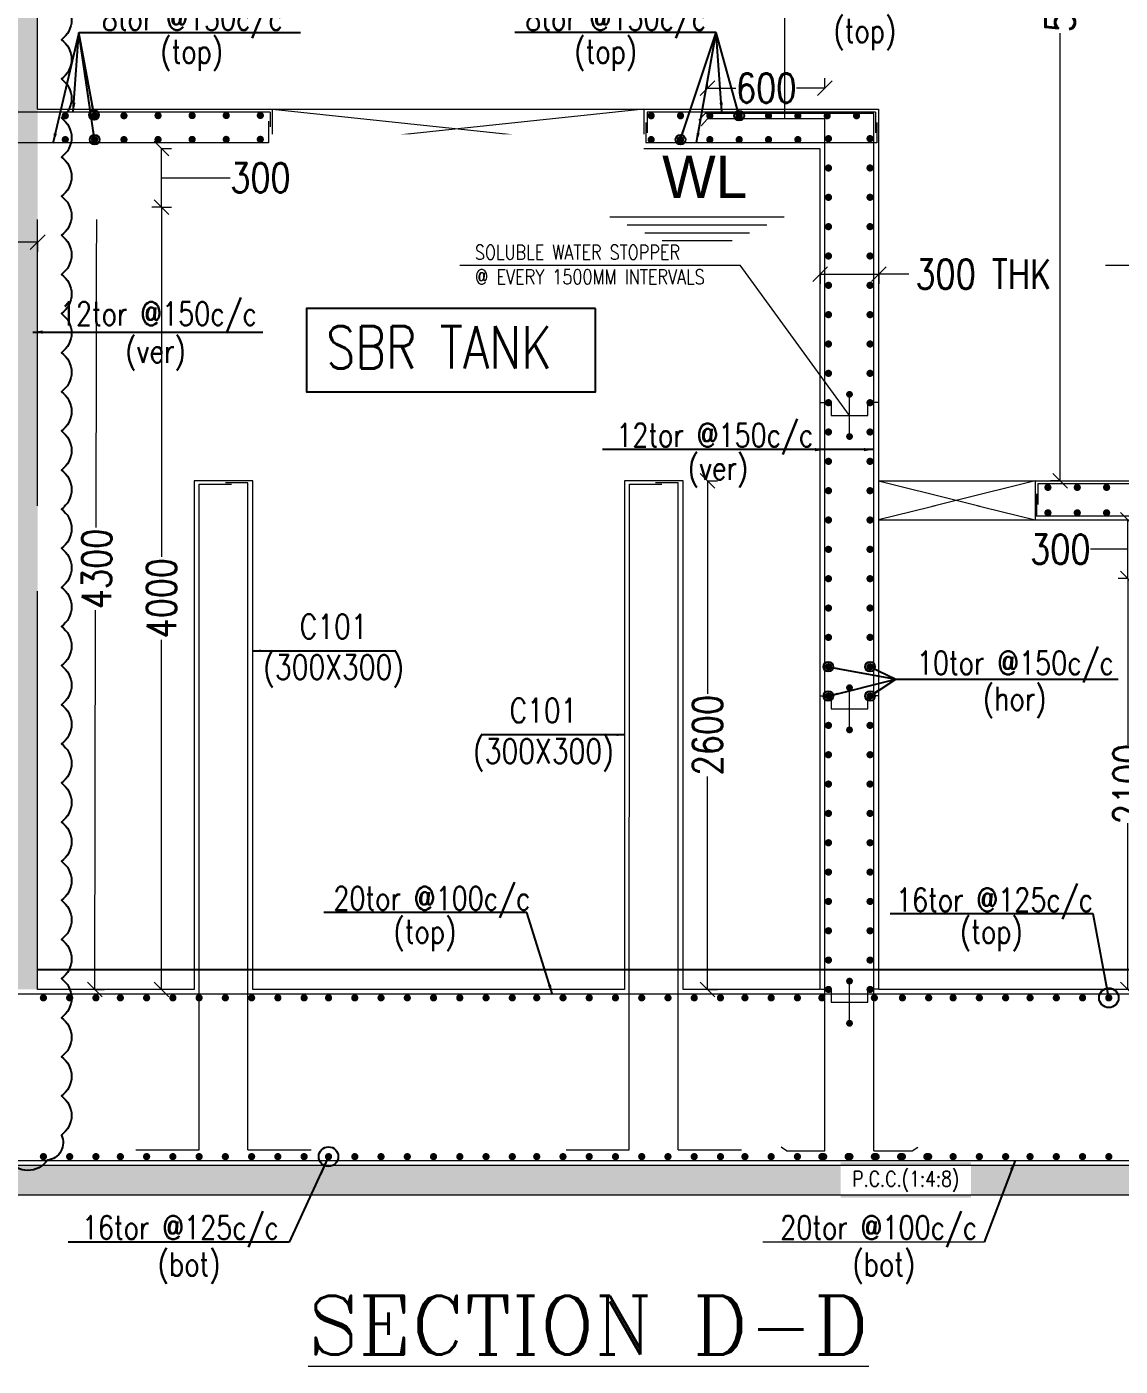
# Model space of a CAD drawing. Header units: millimetres. Extents: x -586673698 to -573385747, y -389867798 to -389752240.
# Drawn here: x -586566575 to -586560985, y -389845649 to -389838801 of the extents above; entities that cross this region are included whole.
import ezdxf
from ezdxf.enums import TextEntityAlignment as Align

# ---------------------------------------------------------------- set-up
doc = ezdxf.new("R2010")
doc.units = ezdxf.units.MM
doc.header["$LTSCALE"] = 100
for name, color, linetype in [('A-TEXT-ROOM-100', 4, 'Continuous'), ('DT-PL-SHAFT', 230, 'Continuous'), ('Layer1', 7, 'Continuous'), ('text', 7, 'Continuous')]:
    doc.layers.add(name, color=color, linetype=linetype)
for name, color, linetype, lineweight in [('dim', 11, 'Continuous', 13), ('FOOTING', 6, 'Continuous', 13), ('REIN', 1, 'Continuous', 20)]:
    doc.layers.add(name, color=color, linetype=linetype, lineweight=lineweight)
doc.styles.add('combine', font='romanc.shx', dxfattribs={"width": 0.8})
doc.styles.add('simplex-0.8', font='simplex.shx', dxfattribs={"width": 0.8})
doc.styles.add('STAIR CASE', font='complex.shx', dxfattribs={"width": 0.8, "height": 75, "bigfont": 'GBCBIG.shx'})
doc.styles.add('TIMESNEWROMAN', font='times.ttf')
doc.dimstyles.new('75 ISO', dxfattribs={"dimtxt": 100, "dimasz": 75, "dimexe": 75, "dimexo": 0.7, "dimgap": 0.4, "dimtad": 0, "dimtoh": 1, "dimdec": 0, "dimdsep": 46, "dimtxsty": 'combine', "dimblk": 'OBLIQUE', "dimcen": 0, "dimclrd": 11, "dimclre": 2, "dimclrt": 4, "dimadec": 1, "dimazin": 2, "dimtfac": 1, "dimtdec": 0, "dimtmove": 2, "dimatfit": 3, "dimldrblk": 'OBLIQUE', "dimfxl": 0, "dimtolj": 1, "dimtzin": 0, "dimlwd": -1, "dimlwe": -1, "dimarcsym": 0})
doc.dimstyles.new('FOOTINF DIM', dxfattribs={"dimtxt": 250, "dimasz": 40, "dimexe": 50, "dimexo": 80, "dimgap": 35, "dimtad": 1, "dimtoh": 1, "dimdec": 0, "dimzin": 1, "dimdsep": 46, "dimtxsty": 'TIMESNEWROMAN', "dimblk": 'TICK', "dimcen": 2, "dimclrd": 7, "dimclre": 250, "dimclrt": 32, "dimadec": 1, "dimazin": 0, "dimtfac": 1, "dimtdec": 0, "dimtix": 1, "dimtmove": 1, "dimatfit": 3, "dimfxl": 0, "dimlwd": -1, "dimlwe": -1, "dimarcsym": 0})

# ---------------------------------------------------------------- blocks, each defined once
blk = doc.blocks.new('_Oblique')
at = {"color": 0, "linetype": 'ByBlock', "lineweight": -2}
blk.add_line((-0.5, -0.5), (0.5, 0.5), dxfattribs=at)
blk = doc.blocks.new('*D543')
at = {"layer": 'Defpoints', "color": 0, "transparency": 16777216}
for p in [(-586560747.6, -389841622.6), (-586560945.4, -389843722.6), (-586560747.6, -389843722.6)]:
    blk.add_point(p, dxfattribs=at)
at = {"layer": 'dim', "color": 2, "transparency": 16777216}
for p, q in [((-586560944.7, -389841622.6), (-586560995.4, -389841622.6)), ((-586560944.7, -389843722.6), (-586560995.4, -389843722.6))]:
    blk.add_line(p, q, dxfattribs=at)
at = {"layer": 'dim', "color": 11, "transparency": 16777216}
for p, q in [((-586560945.4, -389841622.6), (-586560945.4, -389842472.2)), ((-586560945.4, -389843722.6), (-586560945.4, -389842873))]:
    blk.add_line(p, q, dxfattribs=at)
at = {"layer": 'dim', "color": 11, "transparency": 16777216, "xscale": 75, "yscale": 75, "zscale": 75}
for p, rotation in [((-586560945.4, -389841622.6), 90), ((-586560945.4, -389843722.6), 270)]:
    blk.add_blockref('_Oblique', p, dxfattribs=dict(at, rotation=rotation))
at = {"layer": 'dim', "color": 4, "transparency": 16777216, "insert": (-586560945.5, -389842672.6), "char_height": 150, "attachment_point": 5, "rotation": 90, "style": 'simplex-0.8'}
blk.add_mtext('\\A1;2100', dxfattribs=at)
blk = doc.blocks.new('*D544')
at = {"layer": 'Defpoints', "color": 0, "transparency": 16777216}
for p in [(-586561045.5, -389841322.6, 3), (-586560945.5, -389841322.6), (-586560945.4, -389841622.6)]:
    blk.add_point(p, dxfattribs=at)
at = {"layer": 'dim', "color": 2, "transparency": 16777216}
for p, q in [((-586560946.2, -389841322.6), (-586560895.5, -389841322.6)), ((-586560945.5, -389841622.6), (-586560995.5, -389841622.6))]:
    blk.add_line(p, q, dxfattribs=at)
at = {"layer": 'dim', "color": 11, "transparency": 16777216}
for p, q in [((-586560945.5, -389841622.6), (-586560945.5, -389841322.6)), ((-586561135.7, -389841472.6), (-586561136.5, -389841472.6)), ((-586560945.5, -389841472.6), (-586561135.7, -389841472.6))]:
    blk.add_line(p, q, dxfattribs=at)
at = {"layer": 'dim', "color": 11, "transparency": 16777216, "xscale": 75, "yscale": 75, "zscale": 75}
for p, rotation in [((-586560945.5, -389841322.6), 90), ((-586560945.5, -389841622.6), 270)]:
    blk.add_blockref('_Oblique', p, dxfattribs=dict(at, rotation=rotation))
at = {"layer": 'dim', "color": 4, "transparency": 16777216, "insert": (-586561291.2, -389841472.6), "char_height": 150, "attachment_point": 5, "style": 'simplex-0.8'}
blk.add_mtext('\\A1;300', dxfattribs=at)
blk = doc.blocks.new('*D545')
at = {"layer": 'Defpoints', "color": 0, "transparency": 16777216}
for p in [(-586566228.3, -389839422.6, 5.9), (-586566218.9, -389839422.7), (-586566237.5, -389843722.6, -0.1)]:
    blk.add_point(p, dxfattribs=at)
at = {"layer": 'dim', "color": 11, "transparency": 16777216}
for p, q in [((-586566218.9, -389839422.7), (-586566223.1, -389841360.8)), ((-586566228.2, -389843722.7), (-586566224, -389841784.5))]:
    blk.add_line(p, q, dxfattribs=at)
at = {"layer": 'dim', "color": 2, "transparency": 16777216}
for p, q in [((-586566219.4, -389839422.7), (-586566168.9, -389839422.8)), ((-586566228.9, -389843722.7), (-586566178.2, -389843722.8))]:
    blk.add_line(p, q, dxfattribs=at)
at = {"layer": 'dim', "color": 11, "transparency": 16777216, "xscale": 75, "yscale": 75, "zscale": 75}
for p, rotation in [((-586566218.9, -389839422.7), 89.87677073980899), ((-586566228.2, -389843722.7), 269.876770739809)]:
    blk.add_blockref('_Oblique', p, dxfattribs=dict(at, rotation=rotation))
at = {"layer": 'dim', "color": 4, "transparency": 16777216, "insert": (-586566218.2, -389841572.6), "char_height": 150, "attachment_point": 5, "rotation": 89.87677, "style": 'simplex-0.8'}
blk.add_mtext('\\A1;4300', dxfattribs=at)
blk = doc.blocks.new('*D546')
at = {"layer": 'Defpoints', "color": 0, "transparency": 16777216}
for p in [(-586565603.8, -389839722.6, 3), (-586565886.3, -389843722.6), (-586565719.6, -389843722.6, -3)]:
    blk.add_point(p, dxfattribs=at)
at = {"layer": 'dim', "color": 2, "transparency": 16777216}
for p, q in [((-586565885.6, -389839722.6), (-586565936.3, -389839722.6)), ((-586565885.6, -389843722.6), (-586565936.3, -389843722.6))]:
    blk.add_line(p, q, dxfattribs=at)
at = {"layer": 'dim', "color": 11, "transparency": 16777216}
for p, q in [((-586565886.3, -389839722.6), (-586565886.3, -389841510.8)), ((-586565886.3, -389843722.6), (-586565886.3, -389841934.5))]:
    blk.add_line(p, q, dxfattribs=at)
at = {"layer": 'dim', "color": 11, "transparency": 16777216, "xscale": 75, "yscale": 75, "zscale": 75}
for p, rotation in [((-586565886.3, -389839722.6), 90), ((-586565886.3, -389843722.6), 270)]:
    blk.add_blockref('_Oblique', p, dxfattribs=dict(at, rotation=rotation))
at = {"layer": 'dim', "color": 4, "transparency": 16777216, "insert": (-586565886.3, -389841722.6), "char_height": 150, "attachment_point": 5, "rotation": 90, "style": 'simplex-0.8'}
blk.add_mtext('\\A1;4000', dxfattribs=at)
blk = doc.blocks.new('*D547')
at = {"layer": 'Defpoints', "color": 0, "transparency": 16777216}
for p in [(-586565886.4, -389839422.6), (-586565886.4, -389839422.6), (-586565886.4, -389839722.6)]:
    blk.add_point(p, dxfattribs=at)
at = {"layer": 'dim', "color": 2, "transparency": 16777216}
for p, q in [((-586565886.4, -389839422.6), (-586565836.4, -389839422.6)), ((-586565886.4, -389839722.6), (-586565836.4, -389839722.6))]:
    blk.add_line(p, q, dxfattribs=at)
at = {"layer": 'dim', "color": 11, "transparency": 16777216}
for p, q in [((-586565886.4, -389839722.6), (-586565886.4, -389839422.6)), ((-586565886.4, -389839572.6), (-586565536.2, -389839572.6)), ((-586565536.2, -389839572.6), (-586565535.4, -389839572.6))]:
    blk.add_line(p, q, dxfattribs=at)
at = {"layer": 'dim', "color": 11, "transparency": 16777216, "xscale": 75, "yscale": 75, "zscale": 75}
for p, rotation in [((-586565886.4, -389839422.6), 90), ((-586565886.4, -389839722.6), 270)]:
    blk.add_blockref('_Oblique', p, dxfattribs=dict(at, rotation=rotation))
at = {"layer": 'dim', "color": 4, "transparency": 16777216, "insert": (-586565380.7, -389839572.6), "char_height": 150, "attachment_point": 5, "style": 'simplex-0.8'}
blk.add_mtext('\\A1;300', dxfattribs=at)
blk = doc.blocks.new('*D548')
at = {"layer": 'Defpoints', "color": 0, "transparency": 16777216}
for p in [(-586561292.3, -389836121.5), (-586561151.1, -389836121.5, -1), (-586561151.1, -389841122.6, 5.7)]:
    blk.add_point(p, dxfattribs=at)
at = {"layer": 'dim', "color": 2, "transparency": 16777216}
for p, q in [((-586561291.6, -389836121.5), (-586561342.3, -389836121.5)), ((-586561291.6, -389841122.6), (-586561342.3, -389841122.6))]:
    blk.add_line(p, q, dxfattribs=at)
at = {"layer": 'dim', "color": 11, "transparency": 16777216}
for p, q in [((-586561292.3, -389836121.5), (-586561292.3, -389838410.2)), ((-586561292.3, -389841122.6), (-586561292.3, -389838833.9))]:
    blk.add_line(p, q, dxfattribs=at)
at = {"layer": 'dim', "color": 11, "transparency": 16777216, "xscale": 75, "yscale": 75, "zscale": 75}
for p, rotation in [((-586561292.3, -389836121.5), 90), ((-586561292.3, -389841122.6), 270)]:
    blk.add_blockref('_Oblique', p, dxfattribs=dict(at, rotation=rotation))
at = {"layer": 'dim', "color": 4, "transparency": 16777216, "insert": (-586561292.3, -389838622), "char_height": 150, "attachment_point": 5, "rotation": 90, "style": 'simplex-0.8'}
blk.add_mtext('\\A1;\\A1;5000', dxfattribs=at)
blk = doc.blocks.new('*D549')
at = {"layer": 'Defpoints', "color": 0, "transparency": 16777216}
for p in [(-586566819.8, -389839845.1, 2.9), (-586566519.8, -389839845.1, 2.9), (-586566819.8, -389839901.5)]:
    blk.add_point(p, dxfattribs=at)
at = {"layer": 'dim', "color": 11, "transparency": 16777216}
for p in [(-586567093.8, -389839901.5), (-586566519.8, -389839901.5)]:
    blk.add_line(p, (-586566819.8, -389839901.5), dxfattribs=at)
at = {"layer": 'dim', "color": 2, "transparency": 16777216}
for p, q in [((-586566819.8, -389839900.8), (-586566819.8, -389839951.5)), ((-586566519.8, -389839900.8), (-586566519.8, -389839951.5))]:
    blk.add_line(p, q, dxfattribs=at)
at = {"layer": 'dim', "color": 11, "transparency": 16777216, "xscale": 75, "yscale": 75, "zscale": 75, "rotation": 180}
blk.add_blockref('_Oblique', (-586566819.8, -389839901.5), dxfattribs=at)
at = {"layer": 'dim', "color": 11, "transparency": 16777216, "xscale": 75, "yscale": 75, "zscale": 75}
blk.add_blockref('_Oblique', (-586566519.8, -389839901.5), dxfattribs=at)
at = {"layer": 'dim', "color": 4, "transparency": 16777216, "insert": (-586567474.2, -389839901.5), "char_height": 150, "attachment_point": 5, "style": 'simplex-0.8'}
blk.add_mtext('\\A1;300 THK', dxfattribs=at)
blk = doc.blocks.new('TICK')
at = {"color": 13, "const_width": 0.1}
for points in [[(0, -3), (0, 3)], [(-2.121, -2.121), (2.121, 2.121)], [(-3, 0), (3, 0)]]:
    blk.add_lwpolyline(points, dxfattribs=at)
blk = doc.blocks.new('*U524')
at = {"layer": 'REIN', "lineweight": 13, "const_width": 18.4}
for points in [[(-97.1, 0, -1), (-115.5, 0, -1)], [(115.5, 0, -1), (97.1, 0, -1)]]:
    blk.add_lwpolyline(points, format="xyb", close=True, dxfattribs=at)
blk = doc.blocks.new('*U523')
at = {"layer": 'Layer1', "color": 0, "linetype": 'ByBlock', "lineweight": -2}
for p in [(0, 4350), (0, 4200), (0, 4050), (0, 3900), (0, 3750), (0, 3600), (0, 3450), (0, 3300), (0, 3150), (0, 3000), (0, 2850), (0, 2700), (0, 2550), (0, 2400), (0, 2250), (0, 2100), (0, 1950), (0, 1800), (0, 1650), (0, 1500), (0, 1350), (0, 1200), (0, 1050), (0, 900), (0, 750), (0, 600), (0, 450), (0, 300), (0, 150), (0, 0)]:
    blk.add_blockref('*U524', p, dxfattribs=at)
blk = doc.blocks.new('*D542')
at = {"layer": 'Defpoints', "color": 0, "transparency": 16777216}
for p in [(-586562519.9, -389840009.3, 2.9), (-586562219.9, -389840009.3, 2.9), (-586562219.9, -389840065.7)]:
    blk.add_point(p, dxfattribs=at)
at = {"layer": 'dim', "color": 2, "transparency": 16777216}
for p, q in [((-586562519.9, -389840065), (-586562519.9, -389840115.7)), ((-586562219.9, -389840065), (-586562219.9, -389840115.7))]:
    blk.add_line(p, q, dxfattribs=at)
at = {"layer": 'dim', "color": 11, "transparency": 16777216}
for p in [(-586562519.9, -389840065.7), (-586562065.4, -389840065.7)]:
    blk.add_line(p, (-586562219.9, -389840065.7), dxfattribs=at)
at = {"layer": 'dim', "color": 11, "transparency": 16777216, "xscale": 75, "yscale": 75, "zscale": 75, "rotation": 180}
blk.add_blockref('_Oblique', (-586562519.9, -389840065.7), dxfattribs=at)
at = {"layer": 'dim', "color": 11, "transparency": 16777216, "xscale": 75, "yscale": 75, "zscale": 75}
blk.add_blockref('_Oblique', (-586562219.9, -389840065.7), dxfattribs=at)
at = {"layer": 'dim', "color": 4, "transparency": 16777216, "insert": (-586561685, -389840065.7), "char_height": 150, "attachment_point": 5, "style": 'simplex-0.8'}
blk.add_mtext('\\A1;300 THK', dxfattribs=at)
blk = doc.blocks.new('*D598')
at = {"layer": 'Defpoints', "color": 0, "transparency": 16777216}
for p in [(-586563095.1, -389839114.1), (-586563095.1, -389839272.1, 2.6), (-586562495.1, -389839272.1, 2.6)]:
    blk.add_point(p, dxfattribs=at)
at = {"layer": 'dim', "color": 2, "transparency": 16777216}
for p, q in [((-586563095.1, -389839114.8), (-586563095.1, -389839064.1)), ((-586562495.1, -389839114.8), (-586562495.1, -389839064.1))]:
    blk.add_line(p, q, dxfattribs=at)
at = {"layer": 'dim', "color": 11, "transparency": 16777216}
for p, q in [((-586563095.1, -389839114.1), (-586562949.8, -389839114.1)), ((-586562495.1, -389839114.1), (-586562640.4, -389839114.1))]:
    blk.add_line(p, q, dxfattribs=at)
at = {"layer": 'dim', "color": 11, "transparency": 16777216, "xscale": 75, "yscale": 75, "zscale": 75, "rotation": 180}
blk.add_blockref('_Oblique', (-586563095.1, -389839114.1), dxfattribs=at)
at = {"layer": 'dim', "color": 11, "transparency": 16777216, "xscale": 75, "yscale": 75, "zscale": 75}
blk.add_blockref('_Oblique', (-586562495.1, -389839114.1), dxfattribs=at)
at = {"layer": 'dim', "color": 4, "transparency": 16777216, "insert": (-586562795.1, -389839114.1), "char_height": 150, "attachment_point": 5, "style": 'simplex-0.8'}
blk.add_mtext('\\A1;600', dxfattribs=at)
blk = doc.blocks.new('R5T')
at = {"layer": 'REIN', "color": 4, "lineweight": 20}
for p, q in [((3073133, -1156537), (3073161, -1156537)), ((3073161, -1156570.3), (3073161, -1156537)), ((3073208.5, -1156624.9), (3073208.5, -1156515.7)), ((3073283, -1156536.5), (3073256.1, -1156536.5)), ((3073256.1, -1156536.5), (3073256.1, -1156570.3)), ((3073256.1, -1156570.3), (3073161, -1156570.3))]:
    blk.add_line(p, q, dxfattribs=at)
at = {"layer": 'REIN', "color": 4, "linetype": 'Continuous', "lineweight": 20, "const_width": 8.82}
for points in [[(3073204.1, -1156515.7, 1), (3073212.9, -1156515.7, 1)], [(3073204.1, -1156624.9, 1), (3073212.9, -1156624.9, 1)]]:
    blk.add_lwpolyline(points, format="xyb", close=True, dxfattribs=at)
blk = doc.blocks.new('*D599')
at = {"layer": 'Defpoints', "color": 0, "transparency": 16777216}
for p in [(-586563161.7, -389841122.6, 16.3), (-586563094.6, -389841122.6), (-586563161.7, -389843722.6, 16.3)]:
    blk.add_point(p, dxfattribs=at)
at = {"layer": 'dim', "color": 2, "transparency": 16777216}
for p, q in [((-586563094.8, -389841122.6), (-586563044.6, -389841122.6)), ((-586563094.8, -389843722.6), (-586563044.6, -389843722.6))]:
    blk.add_line(p, q, dxfattribs=at)
at = {"layer": 'dim', "color": 11, "transparency": 16777216}
for p, q in [((-586563094.6, -389841122.6), (-586563094.6, -389842210.8)), ((-586563094.6, -389843722.6), (-586563094.6, -389842634.5))]:
    blk.add_line(p, q, dxfattribs=at)
at = {"layer": 'dim', "color": 11, "transparency": 16777216, "xscale": 75, "yscale": 75, "zscale": 75}
for p, rotation in [((-586563094.6, -389841122.6), 90), ((-586563094.6, -389843722.6), 270)]:
    blk.add_blockref('_Oblique', p, dxfattribs=dict(at, rotation=rotation))
at = {"layer": 'dim', "color": 4, "transparency": 16777216, "insert": (-586563094.7, -389842422.6), "char_height": 150, "attachment_point": 5, "rotation": 90, "style": 'simplex-0.8'}
blk.add_mtext('\\A1;2600', dxfattribs=at)
blk = doc.blocks.new('*U537')
at = {"layer": 'REIN', "lineweight": 13, "const_width": 18.4}
blk.add_lwpolyline([(9.2, 0, -1), (-9.2, 0, -1)], format="xyb", close=True, dxfattribs=at)

msp = doc.modelspace()

# ---------------------------------------------------------------- hatches: boundary and pattern name
at = {"layer": 'dim', "lineweight": 5}
h = msp.add_hatch(dxfattribs=at)
h.set_pattern_fill('AR-CONC', color=8, angle=180)
h.set_pattern_definition([(50, (-586991305.65, -389844460.34), (182.18467, -15.939086), [19.05, -209.55]), (355, (-586991305.65, -389844460.34), (-35.24342, 191.056845), [15.24, -167.640584]), (100.451445, (-586991290.47, -389844461.67), (146.94125, 175.11775), [16.19001, -178.090245]), (46.1842, (-586991305.65, -389844409.54), (271.07904, -42.04233), [28.575, -314.325]), (96.63556, (-586991283.06, -389844413.05), (237.40413, 247.42612), [24.28502, -267.1356]), (351.18415, (-586991305.65, -389844409.54), (237.40413, 247.42612), [22.85997, -251.45973]), (21, (-586991280.25, -389844422.24), (151.61439, -102.2652), [19.05, -209.55]), (326, (-586991280.25, -389844422.24), (61.80203, 184.18797), [15.24, -167.64]), (71.451445, (-586991267.62, -389844430.77), (213.41642, 81.92277), [16.19001, -178.08994]), (37.5, (-586991305.65, -389844460.345), (3.088603, 84.555039), [0, -165.608, 0, -170.18, 0, -168.275]), (7.5, (-586991305.65, -389844460.345), (66.819663, 100.180575), [0, -97.028, 0, -161.798, 0, -64.135]), (327.5, (-586991362.29, -389844460.345), (135.590595, -5.728744), [0, -63.5, 0, -198.12, 0, -262.89]), (317.5, (-586991387.69, -389844460.34), (148.12918, 25.42649), [0, -82.55, 0, -131.572, 0, -186.69])])
h.paths.add_polyline_path([(-586557194.9, -389844622.6), (-586557194.9, -389844772.6), (-586568469.8, -389844772.6), (-586568469.8, -389844622.6)])
h.paths.add_polyline_path([(-586561748.8, -389844787.6), (-586562413.9, -389844787.6), (-586562413.9, -389844606.2), (-586561748.8, -389844606.2)])

# ---------------------------------------------------------------- linework, layer by layer
at = {"color": 13, "lineweight": 5}
for p, q in [((-586562700.1, -389839272.1, -1281.8), (-586562700.1, -389838723.7, -1281.8)), ((-586564360.9, -389840020.2, -1307.9), (-586562927.4, -389840020.2, -1307.9)), ((-586562369.2, -389840788.3, -1273.7), (-586562927.4, -389840020.2, -1307.9)), ((-586561060.6, -389840020.2, -1311.4), (-586559627.1, -389840020.2, -1314.4))]:
    msp.add_line(p, q, dxfattribs=at)
msp.add_line((-586566519.8, -389843621.2, -1271), (-586540153.7, -389843621.2, -1271))
at = {"color": 11, "lineweight": 5, "elevation": 5181.8}
msp.add_lwpolyline([(-586561681.5, -389845015.3), (-586561681.5, -389845015.3), (-586562811.9, -389845015.3)], dxfattribs=at)
at = {"layer": 'dim'}
msp.add_line((-586561043.1, -389842135.7, -1289.4), (-586562132.8, -389842135.7, -1286.4), dxfattribs=at)
at = {"layer": 'DT-PL-SHAFT', "color": 8, "lineweight": 0, "ltscale": 5}
for p, q in [((-586565319.7, -389839221.5, -1280.3), (-586563419.9, -389839422.6, -1283.3)), ((-586563419.9, -389839222.6, -1283.3), (-586565319.7, -389839422.6, -1283.3))]:
    msp.add_line(p, q, dxfattribs=at)
at = {"layer": 'DT-PL-SHAFT', "color": 215, "lineweight": 15, "ltscale": 5, "true_color": 0xa953a0}
for p, q in [((-586566519.7, -389839722.6, -1277.3), (-586562520.1, -389839722.6, -1280.3)), ((-586562220.1, -389841622.6, -1280.3), (-586559219.9, -389841622.6, -1280.3))]:
    msp.add_line(p, q, dxfattribs=at)
at = {"layer": 'DT-PL-SHAFT', "color": 8, "lineweight": 0, "ltscale": 5, "elevation": -1301.3}
msp.add_lwpolyline([(-586565319.7, -389839422.6), (-586565319.7, -389839221.5), (-586563419.9, -389839222.6), (-586563419.9, -389839422.6)], close=True, dxfattribs=at)
at = {"layer": 'DT-PL-SHAFT', "color": 11, "lineweight": 15, "ltscale": 5, "true_color": 0xf27172, "elevation": -1280.3}
for points in [[(-586562880.3, -389839855.5), (-586563416.3, -389839855.5)], [(-586562969.2, -389839895.9), (-586563327.4, -389839895.9)]]:
    msp.add_lwpolyline(points, dxfattribs=at)
at = {"layer": 'FOOTING', "color": 3, "linetype": 'Continuous', "lineweight": 9, "ltscale": 0.8}
for p, q in [((-586566519.8, -389839221.5, -1283.3), (-586565319.7, -389839221.5, -1298.2)), ((-586563419.9, -389839222.6, -1298.2), (-586562220.1, -389839222.6, -1293.8)), ((-586566519.8, -389843722.6, -1280.3), (-586566519.9, -389839419.8, -1280.3)), ((-586566519.8, -389839422.6, -1280.3), (-586565319.7, -389839422.6, -1283.3)), ((-586565419.7, -389841122.6, -1280.3), (-586565719.7, -389841122.6, -1280.3)), ((-586563219.9, -389841122.6, -1280.3), (-586563519.9, -389841122.6, -1280.3)), ((-586562220, -389841122.6, -1283.3), (-586559219.9, -389841122.6, -1280.3))]:
    msp.add_line(p, q, dxfattribs=at)
for points, elevation in [([(-586566519.9, -389839221.5), (-586566519.8, -389835971.5)], -1280.3), ([(-586565719.7, -389843722.6), (-586566519.8, -389843722.6)], -1283.3), ([(-586563519.9, -389843722.6), (-586565419.7, -389843722.6)], -1283.3), ([(-586562520.1, -389843722.6), (-586563219.9, -389843722.6)], -1283.3), ([(-586559219.9, -389843722.6), (-586562220, -389843722.6)], -1283.3), ([(-586558919.8, -389844622.6), (-586568394.8, -389844622.6)], -1295.6)]:
    msp.add_lwpolyline(points, dxfattribs=dict(at, elevation=elevation))
at = {"layer": 'FOOTING', "color": 3, "linetype": 'Continuous', "lineweight": 9, "ltscale": 0.8, "elevation": -1283.3}
msp.add_lwpolyline([(-586557194.9, -389844622.6), (-586568469.8, -389844622.6), (-586568469.8, -389844772.6), (-586557194.9, -389844772.6)], close=True, dxfattribs=at)
at = {"layer": 'Layer1', "elevation": -1289.2}
msp.add_lwpolyline([(-586563668.4, -389840242.1), (-586565145.6, -389840242.1), (-586565145.5, -389840667.1), (-586563668.4, -389840667.1)], close=True, dxfattribs=at)
at = {"layer": 'REIN', "lineweight": 13}
for p, q in [((-586565331.5, -389839238.3, -1279.6), (-586566787.8, -389839238.3, -1306.8)), ((-586565331.5, -389839238.3, -1279.6), (-586565331.5, -389839312.2, -1279.6)), ((-586562235.5, -389839238.3, -1298.8), (-586563404.2, -389839238.3, -1300.8)), ((-586563106.9, -389839243.8, -1281.8), (-586563139.7, -389839278.5, -1296.6)), ((-586563095.1, -389839272.1, -1281.8), (-586563127.9, -389839306.8, -1296.6)), ((-586562245.1, -389839243.8, -1281.8), (-586563106.9, -389839243.8, -1281.8)), ((-586562495.1, -389839272.1, -1281.8), (-586563095.1, -389839272.1, -1281.8)), ((-586565444.7, -389841132.7, -1280.3), (-586565560.1, -389841132.7, -1280.3)), ((-586563244.9, -389841132.7, -1280.3), (-586563360.3, -389841132.7, -1280.3)), ((-586565694.7, -389841138.7, -1280.3), (-586565528.3, -389841138.7, -1280.3)), ((-586563494.8, -389841138.7, -1280.3), (-586563328.4, -389841138.7, -1280.3)), ((-586559006.2, -389841138.3, -1282.9), (-586561406.5, -389841138.3, -1285.5)), ((-586557297.6, -389843747.6, -1274.1), (-586568369.8, -389843747.6, -1285.8)), ((-586566018.4, -389844543, -1281.8), (-586565694.6, -389844543, -1281.8)), ((-586565444.7, -389844543, -1281.8), (-586565120.9, -389844543, -1281.8)), ((-586563818.5, -389844543, -1281.8), (-586563494.8, -389844543, -1281.8)), ((-586563244.8, -389844543, -1281.8), (-586562921.1, -389844543, -1281.8)), ((-586562691.6, -389844547.6, -1282.3), (-586562719.1, -389844529.5, -2566.5)), ((-586562691.6, -389844547.6, -1282.3), (-586562494.8, -389844547.6, -1282.3)), ((-586562244.8, -389844547.6, -1282.3), (-586562048, -389844547.6, -1282.3)), ((-586562048, -389844547.6, -1282.3), (-586562020.5, -389844529.5, -2566.5)), ((-586568369.8, -389844597.6, -1280.5), (-586557301.2, -389844597.6, -1277.9))]:
    msp.add_line(p, q, dxfattribs=at)
at = {"layer": 'REIN', "lineweight": 13, "const_width": 18.4}
for points, elevation in [([(-586566387.8, -389839255.8, 1), (-586566369.4, -389839255.8, 1)], -1307.2), ([(-586566237.8, -389839255.8, 1), (-586566219.4, -389839255.8, 1)], -1307.2), ([(-586566087.8, -389839255.8, 1), (-586566069.4, -389839255.8, 1)], -1307.2), ([(-586565913.5, -389839255.1, 1), (-586565895.1, -389839255.1, 1)], -1307.2), ([(-586565739.2, -389839254.8, 1), (-586565720.8, -389839254.8, 1)], -1307.2), ([(-586565564.9, -389839254.5, 1), (-586565546.5, -389839254.5, 1)], -1307.2), ([(-586565390.6, -389839254.1, 1), (-586565372.2, -389839254.1, 1)], -1307.2), ([(-586563392.3, -389839255.8, 1), (-586563373.9, -389839255.8, 1)], -1304.1), ([(-586563242.3, -389839255.8, 1), (-586563223.9, -389839255.8, 1)], -1304.1), ([(-586563092.3, -389839255.8, 1), (-586563073.9, -389839255.8, 1)], -1304.1), ([(-586562942.3, -389839255.8, 1), (-586562923.9, -389839255.8, 1)], -1304.1), ([(-586562792.3, -389839255.8, 1), (-586562773.9, -389839255.8, 1)], -1304.1), ([(-586562642.3, -389839255.8, 1), (-586562623.9, -389839255.8, 1)], -1304.1), ([(-586562492.3, -389839255.8, 1), (-586562473.9, -389839255.8, 1)], -1304.1), ([(-586562342.3, -389839255.8, 1), (-586562323.9, -389839255.8, 1)], -1304.1), ([(-586561363.9, -389841155.9, 1), (-586561345.5, -389841155.9, 1)], -1286.2), ([(-586561213.9, -389841155.9, 1), (-586561195.5, -389841155.9, 1)], -1286.2), ([(-586561063.9, -389841155.9, 1), (-586561045.5, -389841155.9, 1)], -1286.2)]:
    msp.add_lwpolyline(points, format="xyb", close=True, dxfattribs=dict(at, elevation=elevation))

# ---------------------------------------------------------------- block references
at = {"layer": 'Layer1', "color": 0, "linetype": 'ByBlock', "lineweight": -2, "extrusion": (0, 0, -1), "zscale": -1}
for p in [(586566490.4, -389843765.8, -11.5), (586566356.2, -389843765.8, -11.5), (586566222, -389843765.8, -11.5), (586566097, -389843765.8, -11.5), (586565962.8, -389843765.8, -11.5), (586565828.6, -389843765.8, -11.5), (586565694.4, -389843765.8, -11.5), (586565560.2, -389843765.8, -11.5), (586565426, -389843765.8, -11.5), (586565291.8, -389843765.8, -11.5), (586565157.6, -389843765.8, -11.5), (586565032.6, -389843765.8, -11.5), (586564898.4, -389843765.8, -11.5), (586564764.2, -389843765.8, -11.5), (586564630, -389843765.8, -11.5), (586564495.8, -389843765.8, -11.5), (586564361.6, -389843765.8, -11.5), (586564227.4, -389843765.8, -11.5), (586564093.2, -389843765.8, -11.5), (586563968.2, -389843765.8, -11.5), (586563834, -389843765.8, -11.5), (586563699.8, -389843765.8, -11.5), (586563565.6, -389843765.8, -11.5), (586563431.4, -389843765.8, -11.5), (586563297.2, -389843765.8, -11.5), (586563163, -389843765.8, -11.5), (586563028.8, -389843765.8, -11.5), (586562903.8, -389843765.8, -11.5), (586562769.6, -389843765.8, -11.5), (586562635.4, -389843765.8, -11.5), (586562510.4, -389843765.8, -11.5), (586562242, -389843765.8, -11.5), (586562098.6, -389843765.8, -11.5), (586561964.4, -389843765.8, -11.5), (586561839.4, -389843765.8, -11.5), (586561705.2, -389843765.8, -11.5), (586561571, -389843765.8, -11.5), (586561446, -389843765.8, -11.5), (586561311.8, -389843765.8, -11.5), (586561177.6, -389843765.8, -11.5), (586561043.4, -389843765.8, -11.5), (586566490.4, -389844577.6, -11.5), (586566356.2, -389844577.6, -11.5), (586566222, -389844577.6, -11.5), (586566097, -389844577.6, -11.5), (586565962.8, -389844577.6, -11.5), (586565828.6, -389844577.6, -11.5), (586565694.4, -389844577.6, -11.5), (586565560.2, -389844577.6, -11.5), (586565426, -389844577.6, -11.5), (586565291.8, -389844577.6, -11.5), (586565157.6, -389844577.6, -11.5), (586565032.6, -389844577.6, -11.5), (586564898.4, -389844577.6, -11.5), (586564764.2, -389844577.6, -11.5), (586564630, -389844577.6, -11.5), (586564495.8, -389844577.6, -11.5), (586564361.6, -389844577.6, -11.5), (586564227.4, -389844577.6, -11.5), (586564093.2, -389844577.6, -11.5), (586563968.2, -389844577.6, -11.5), (586563834, -389844577.6, -11.5), (586563699.8, -389844577.6, -11.5), (586563565.6, -389844577.6, -11.5), (586563431.4, -389844577.6, -11.5), (586563297.2, -389844577.6, -11.5), (586563163, -389844577.6, -11.5), (586563028.8, -389844577.6, -11.5), (586562903.8, -389844577.6, -11.5), (586562769.6, -389844577.6, -11.5), (586562635.4, -389844577.6, -11.5), (586562510.4, -389844577.6, -11.5), (586562501.2, -389844577.6, -11.5), (586562376.2, -389844577.6, -11.5), (586562367, -389844577.6, -11.5), (586562242, -389844577.6, -11.5), (586562232.8, -389844577.6, -11.5), (586562107.8, -389844577.6, -11.5), (586562098.6, -389844577.6, -11.5), (586561973.6, -389844577.6, -11.5), (586561964.4, -389844577.6, -11.5), (586561839.4, -389844577.6, -11.5), (586561705.2, -389844577.6, -11.5), (586561571, -389844577.6, -11.5), (586561446, -389844577.6, -11.5), (586561311.8, -389844577.6, -11.5), (586561177.6, -389844577.6, -11.5), (586561043.4, -389844577.6, -11.5)]:
    msp.add_blockref('*U537', p, dxfattribs=at)
at = {"layer": 'text', "color": 7, "xscale": -1.97445126585514, "yscale": 1.97445126585514, "zscale": 1.97445126585514}
for p in [(-580494468.7, -387557196.3, -1276.8), (-580494468.7, -387558696.3, -1276.8), (-580494468.7, -387560196.3, -1276.8)]:
    msp.add_blockref('R5T', p, dxfattribs=at)

# ---------------------------------------------------------------- texts
at = {"layer": 'A-TEXT-ROOM-100', "linetype": 'ByBlock', "lineweight": 9, "char_height": 125, "width": 1775.838, "attachment_point": 2, "style": 'simplex-0.8'}
for insert in [(-586565006.5, -389841804.5, -1301.9), (-586563933.9, -389842233.8, -1301.9)]:
    msp.add_mtext('C101\\P(300X300)', dxfattribs=dict(at, insert=insert))
at = {"layer": 'DT-PL-SHAFT', "color": 140, "lineweight": 15, "style": 'simplex-0.8', "width": 0.8}
msp.add_text('SBR TANK', height=217.15, dxfattribs=at).set_placement((-586565044.7, -389840548.3, -1286.2))
at = {"layer": 'text', "color": 4, "style": 'simplex-0.8', "width": 0.8}
for s, height, p in [('8tor @150c/c', 119.993, (-586565266.5, -389838854.3, -1307.6)), ('8tor @150c/c', 119.993, (-586563101.5, -389838854.3, -1304.5)), ('(top)', 119.99, (-586562129.7, -389838917.1, -1281.8)), ('(top)', 119.99, (-586565571.5, -389839022.8, -1307.6)), ('(top)', 119.99, (-586563454.8, -389839022.8, -1304.5)), ('12tor @150c/c', 119.993, (-586565398.4, -389840363.9, -1279.6)), ('(ver)', 119.99, (-586565762.6, -389840554.4, -1279.6)), ('12tor @150c/c', 119.993, (-586562553.9, -389840984.5, -1282.6)), ('(ver)', 119.99, (-586562886.9, -389841152.7, -1282.6)), ('10tor @150c/c', 119.993, (-586561017, -389842149, -1286.4)), ('(hor)', 119.99, (-586561361.7, -389842331.9, -1286.4)), ('20tor @100c/c', 119.993, (-586564000.2, -389843353.2, 8.8)), ('16tor @125c/c', 119.993, (-586561123.7, -389843360.2, 2570.9)), ('(top)', 119.99, (-586564379.1, -389843522.8, 11.8)), ('(top)', 119.99, (-586561483.1, -389843522.6, 2570.9)), ('16tor @125c/c', 119.993, (-586565285.9, -389845036, 5181.6)), ('20tor @100c/c', 119.993, (-586561715.7, -389845036, 5181.6)), ('(bot)', 119.99, (-586565584.9, -389845223.6, 5181.6)), ('(bot)', 119.99, (-586562032.9, -389845223.6, 5181.6))]:
    msp.add_text(s, height=height, dxfattribs=at).set_placement(p, align=Align.BOTTOM_RIGHT)
at = {"layer": 'text', "style": 'simplex-0.8', "width": 0.8}
msp.add_text('P.C.C.(1:4:8)', height=79.361, dxfattribs=at).set_placement((-586562081.4, -389844691.2, -2572.8), align=Align.MIDDLE_CENTER)
at = {"layer": 'text', "lineweight": 9, "style": 'STAIR CASE'}
msp.add_text('%%USECTION D-D', height=300, dxfattribs=at).set_placement((-586565136.8, -389845589.2, -1280.1))
at = {"layer": 'text', "color": 4, "insert": (-586564284.7, -389839916.6, -1284.9), "char_height": 75, "width": 5753.674, "attachment_point": 1, "style": 'simplex-0.8'}
msp.add_mtext('SOLUBLE WATER STOPPER \\P@ EVERY 1500MM INTERVALS', dxfattribs=at)

# ---------------------------------------------------------------- dimensions: what is measured, and where the dimension line sits
at = {"layer": 'dim'}
dim = msp.add_linear_dim(base=(-586563095.1, -389839114.1, -1284.4), p1=(-586562495.1, -389839272.1, -1281.8), p2=(-586563095.1, -389839272.1, -1281.8), dimstyle='75 ISO', override={"dimtxt": 150, "dimexe": 50, "dimtxsty": 'simplex-0.8', "dimtmove": 1}, dxfattribs=at)
dim.commit()
dim.dimension.update_dxf_attribs({"geometry": '*D598', "text_midpoint": (-586562795.1, -389839114.1, -1284.4)})
dim = msp.add_linear_dim(base=(-586562219.9, -389840065.7, -1283.2), p1=(-586562519.9, -389840009.3, -1280.3), p2=(-586562219.9, -389840009.3, -1280.3), text='<> THK', dimstyle='75 ISO', override={"dimtxt": 150, "dimexe": 50, "dimtxsty": 'simplex-0.8', "dimtmove": 1, "dimfxl": 0.7, "dimfxlon": 1}, dxfattribs=at)
dim.commit()
dim.dimension.update_dxf_attribs({"geometry": '*D542', "text_midpoint": (-586561685, -389840147, -1283.2), "dimtype": 160})

# ---------------------------------------------------------------- leaders
at = {"color": 13, "lineweight": 5}
for points, override in [([(-586566338.1, -389839238.3, -1303.6), (-586566308.5, -389838830.6, -1303.6)], {"dimasz": 50, "dimtad": 0, "dimclrd": 11, "dimfxl": 100, "dimfxlon": 1, "dimarcsym": 1}), ([(-586566231.4, -389839251.9, -1307.2), (-586566308.5, -389838830.6, -1307.2), (-586565176.2, -389838830.6, -1307.2)], {"dimasz": 50, "dimtad": 0, "dimclrd": 11, "dimldrblk": 'Origin', "dimfxl": 100, "dimfxlon": 1, "dimarcsym": 1}), ([(-586562933.1, -389839255.8, -1304.1), (-586563051.5, -389838830.6, -1304.1), (-586564080.1, -389838830.6, -1304.1)], {"dimasz": 50, "dimtad": 0, "dimclrd": 11, "dimldrblk": 'Origin', "dimfxl": 100, "dimfxlon": 1, "dimarcsym": 1}), ([(-586563021.9, -389839238.3, -1300.5), (-586563051.5, -389838830.6, -1300.5)], {"dimasz": 50, "dimtad": 0, "dimclrd": 11, "dimfxl": 100, "dimfxlon": 1, "dimarcsym": 1}), ([(-586566544.6, -389840361.9, -1282.7), (-586565368.2, -389840361.9, -1282.7)], {"dimasz": 50, "dimtad": 0, "dimclrd": 11, "dimfxl": 100, "dimfxlon": 1, "dimarcsym": 1}), ([(-586562494.8, -389840962.8, -1285.7), (-586563631.2, -389840962.8, -1285.7)], {"dimasz": 50, "dimtad": 0, "dimclrd": 11, "dimfxl": 100, "dimfxlon": 1, "dimarcsym": 1}), ([(-586562244.9, -389840962.8, -1284.1), (-586563381.2, -389840962.8, -1284.1)], {"dimasz": 50, "dimtad": 0, "dimclrd": 11, "dimfxl": 100, "dimfxlon": 1, "dimarcsym": 1}), ([(-586562477.5, -389842072.8, -1289.4), (-586562132.4, -389842135.7, -1289.4)], {"dimasz": 50, "dimtad": 0, "dimclrd": 11, "dimldrblk": 'Origin', "dimfxl": 100, "dimfxlon": 1, "dimarcsym": 1}), ([(-586562263.8, -389842072.8, -1289.4), (-586562132.8, -389842135.7, -1289.4), (-586560995.2, -389842135.7, -1289.4)], {"dimasz": 50, "dimtad": 0, "dimclrd": 11, "dimldrblk": 'Origin', "dimfxl": 100, "dimfxlon": 1, "dimarcsym": 1}), ([(-586562477.5, -389842222.8, -1289.4), (-586562132.8, -389842135.7, -1289.4)], {"dimasz": 50, "dimtad": 0, "dimclrd": 11, "dimldrblk": 'Origin', "dimfxl": 100, "dimfxlon": 1, "dimarcsym": 1}), ([(-586562263.8, -389842222.8, -1289.4), (-586562132.8, -389842135.7, -1289.4)], {"dimasz": 50, "dimtad": 0, "dimclrd": 11, "dimldrblk": 'Origin', "dimfxl": 100, "dimfxlon": 1, "dimarcsym": 1}), ([(-586563888.2, -389843748.2, 9), (-586564018.6, -389843329.5, 9), (-586565056.7, -389843329.5, 9)], {"dimasz": 50, "dimtad": 0, "dimclrd": 11, "dimfxl": 100, "dimfxlon": 1, "dimarcsym": 1}), ([(-586561043.4, -389843765.8, 2568), (-586561123.7, -389843336.5, 2568), (-586562161.9, -389843336.5, 2568)], {"dimasz": 100, "dimtad": 0, "dimclrd": 11, "dimldrblk": 'Origin', "dimfxl": 100, "dimfxlon": 1, "dimarcsym": 1}), ([(-586565032.6, -389844577.6, 5181.8), (-586565233.5, -389845015.3, 5181.8), (-586566363.9, -389845015.4, 5181.8)], {"dimasz": 100, "dimtad": 0, "dimclrd": 11, "dimldrblk": 'Origin', "dimfxl": 100, "dimfxlon": 1, "dimarcsym": 1}), ([(-586561522.8, -389844597.8, 5185.5), (-586561681.5, -389845015.3, 5185.5)], {"dimasz": 50, "dimtad": 0, "dimclrd": 11, "dimfxl": 100, "dimfxlon": 1, "dimarcsym": 1})]:
    msp.add_leader(points, dimstyle='FOOTINF DIM', override=override, dxfattribs=at)
for points in [[(-586565420.4, -389841991.7, -1283.3), (-586564694.4, -389841991.7, -1283.3)], [(-586563520, -389842421, -1283.3), (-586564246, -389842421, -1283.3)]]:
    msp.add_leader(points, dimstyle='FOOTINF DIM', override={"dimgap": 35, "dimtad": 0, "dimfxl": 30, "dimfxlon": 1, "dimtfill": 1, "dimarcsym": 1})

# ---------------------------------------------------------------- next in the draw order: texts
at = {"layer": 'DT-PL-SHAFT', "color": 140, "lineweight": 15, "insert": (-586559675.7, -389841468, -1277.2), "char_height": 217.15, "width": 15478.707, "attachment_point": 5, "bg_fill": 2}
msp.add_mtext('WL', dxfattribs=at)

# ---------------------------------------------------------------- next in the draw order: linework, layer by layer
at = {"layer": 'DT-PL-SHAFT', "color": 8, "lineweight": 0, "ltscale": 5}
for p, q in [((-586562220.5, -389841122.6, -1280.3), (-586561419.6, -389841322.6, -1277.3)), ((-586561419.9, -389841122.6, -1277.3), (-586562220.3, -389841322.6, -1280.3))]:
    msp.add_line(p, q, dxfattribs=at)
at = {"layer": 'FOOTING', "color": 3, "linetype": 'Continuous', "lineweight": 9, "ltscale": 0.8}
for p, q in [((-586565719.6, -389841122.6, -1283.3), (-586565719.6, -389843722.6, -1283.3)), ((-586565419.6, -389843722.6, -1283.3), (-586565419.6, -389841122.6, -1283.3)), ((-586563519.7, -389841122.6, -1283.3), (-586563519.7, -389843722.6, -1283.3)), ((-586563219.7, -389843722.6, -1283.3), (-586563219.7, -389841122.6, -1283.3)), ((-586561419.9, -389841122.6, -1277.1), (-586561419.9, -389841322.6, -1279.1)), ((-586562220.2, -389841322.6, -1283.3), (-586559219.9, -389841322.7, -1280.3))]:
    msp.add_line(p, q, dxfattribs=at)
at = {"layer": 'REIN', "lineweight": 13}
for p, q in [((-586565444.7, -389844543, -1281.8), (-586565444.6, -389841132.7, -1280.3)), ((-586563244.8, -389844543, -1281.8), (-586563244.7, -389841132.7, -1280.3)), ((-586565694.6, -389844543, -1281.8), (-586565694.6, -389841138.7, -1280.3)), ((-586563494.8, -389844543, -1281.8), (-586563494.7, -389841138.7, -1280.3)), ((-586561413.4, -389841189.6, -1286.2), (-586561413.4, -389841304.7, -1283.2)), ((-586561406.5, -389841138.3, -1285.5), (-586561406.5, -389841243.9, -1285.5)), ((-586558973.6, -389841303.6, -1285.9), (-586561413.4, -389841303.6, -1288.6))]:
    msp.add_line(p, q, dxfattribs=at)
at = {"layer": 'REIN', "lineweight": 13, "const_width": 18.4, "elevation": -1286.2}
for points in [[(-586561363.9, -389841285.9, 1), (-586561345.5, -389841285.9, 1)], [(-586561213.9, -389841285.9, 1), (-586561195.5, -389841285.9, 1)], [(-586561063.9, -389841285.9, 1), (-586561045.5, -389841285.9, 1)]]:
    msp.add_lwpolyline(points, format="xyb", close=True, dxfattribs=at)

# ---------------------------------------------------------------- next in the draw order: dimensions: what is measured, and where the dimension line sits
at = {"layer": 'dim'}
for base, p1, p2, angle, picture, middle, dimtype in [((-586566218.9, -389839422.7, -1283.2), (-586566237.5, -389843722.6, -1283.3), (-586566228.3, -389839422.6, -1277.3), 89.87677, '*D545', (-586566218.2, -389841572.6, -1283.2), 161), ((-586563094.6, -389841122.6, -1299.6), (-586563161.7, -389843722.6, -1283.3), (-586563161.7, -389841122.6, -1283.3), 90, '*D599', (-586563094.7, -389842422.6, -1299.6), 160), ((-586560945.5, -389841322.6, -1280.3), (-586560945.4, -389841622.6, -1280.3), (-586561045.5, -389841322.6, -1277.3), 90, '*D544', (-586561136.9, -389841472.6, -1280.3), 160), ((-586560945.4, -389843722.6, -1280.3), (-586560747.6, -389841622.6, -1280.3), (-586560747.6, -389843722.6, -1280.3), 90, '*D543', (-586560945.5, -389842672.6, -1280.3), 160)]:
    dim = msp.add_linear_dim(base=base, p1=p1, p2=p2, angle=angle, dimstyle='75 ISO', override={"dimtxt": 150, "dimexe": 50, "dimtxsty": 'simplex-0.8', "dimtmove": 1}, dxfattribs=at)
    dim.commit()
    dim.dimension.update_dxf_attribs({"geometry": picture, "text_midpoint": middle, "dimtype": dimtype})

# ---------------------------------------------------------------- next in the draw order: texts
at = {"layer": 'DT-PL-SHAFT', "color": 140, "lineweight": 15, "insert": (-586563109.4, -389839568, -1274.2), "char_height": 217.15, "width": 15478.707, "attachment_point": 5, "bg_fill": 2}
msp.add_mtext('WL', dxfattribs=at)

# ---------------------------------------------------------------- next in the draw order: hatches: boundary and pattern name
at = {"layer": 'dim', "lineweight": 5}
h = msp.add_hatch(dxfattribs=at)
h.set_pattern_fill('AR-CONC', color=8, angle=90)
h.set_pattern_definition([(320, (-586566498.54, -389408885.01), (-15.939086, -182.18467), [19.05, -209.55]), (265, (-586566498.54, -389408885.01), (191.056845, 35.24342), [15.24, -167.640584]), (10.451445, (-586566499.87, -389408900.2), (175.11775, -146.94125), [16.19001, -178.090245]), (316.1842, (-586566447.74, -389408885.01), (-42.04233, -271.07904), [28.575, -314.325]), (6.63556, (-586566451.25, -389408907.6), (247.42612, -237.40413), [24.28502, -267.1356]), (261.18415, (-586566447.74, -389408885), (247.42612, -237.40413), [22.85997, -251.45973]), (291, (-586566460.44, -389408910.41), (-102.2652, -151.61439), [19.05, -209.55]), (236, (-586566460.44, -389408910.41), (184.18797, -61.80203), [15.24, -167.64]), (341.451445, (-586566468.97, -389408923.05), (81.92277, -213.41642), [16.19001, -178.08994]), (307.5, (-586566498.544, -389408885.014), (84.555039, -3.088603), [0, -165.608, 0, -170.18, 0, -168.275]), (277.5, (-586566498.54, -389408885.01), (100.180575, -66.819663), [0, -97.028, 0, -161.798, 0, -64.135]), (237.5, (-586566498.544, -389408828.37), (-5.728744, -135.590595), [0, -63.5, 0, -198.12, 0, -262.89]), (227.5, (-586566498.54, -389408802.97), (25.42649, -148.12918), [0, -82.55, 0, -131.572, 0, -186.69])])
h.paths.add_polyline_path([(-586566519.8, -389843722.6), (-586566819.8, -389843722.6), (-586566819.9, -389835971.5), (-586566519.7, -389835971.5)])
h.paths.add_polyline_path([(-586566654.8, -389842040.9), (-586566654.8, -389842040.9), (-586566815.4, -389842040.9), (-586566815.4, -389842040.9), (-586566735.1, -389842040.9)], flags=16)

# ---------------------------------------------------------------- next in the draw order: linework, layer by layer
at = {"color": 0, "elevation": -1271}
msp.add_lwpolyline([(-586566398.7, -389838667.2, -0.520567), (-586566398.7, -389838867.2, -0.520567), (-586566398.7, -389839067.2, -0.520567), (-586566398.7, -389839267.2, -0.520567), (-586566398.7, -389839467.2, -0.520567), (-586566398.7, -389839667.2, -0.520567), (-586566398.7, -389839867.2, -0.520567), (-586566398.7, -389840067.2, -0.520567), (-586566398.7, -389840267.2, -0.520567), (-586566398.7, -389840467.2, -0.520567), (-586566398.7, -389840667.2, -0.520567), (-586566398.7, -389840867.2, -0.520567), (-586566398.7, -389841067.2, -0.520567), (-586566398.7, -389841267.2, -0.520567), (-586566398.7, -389841467.2, -0.520567), (-586566398.7, -389841667.2, -0.520567), (-586566398.7, -389841867.2, -0.520567), (-586566398.7, -389842067.2, -0.520567), (-586566398.7, -389842267.2, -0.520567), (-586566398.7, -389842467.2, -0.520567), (-586566398.7, -389842667.2, -0.520567), (-586566398.7, -389842867.2, -0.520567), (-586566398.7, -389843067.2, -0.520567), (-586566398.7, -389843267.2, -0.520567), (-586566398.7, -389843467.2, -0.520567), (-586566398.7, -389843667.2, -0.520567), (-586566398.7, -389843867.2, -0.520567), (-586566398.7, -389844067.2, -0.520567), (-586566398.7, -389844267.2, -0.520567), (-586566398.7, -389844467.2, -0.520567), (-586566469.9, -389844596, -0.520567), (-586566669.9, -389844596, -0.520567)], format="xyb", dxfattribs=at)
at = {"layer": 'DT-PL-SHAFT', "color": 11, "lineweight": 15, "ltscale": 5, "true_color": 0xf27172, "elevation": -1280.3}
for points in [[(-586562702.5, -389839774.8), (-586563594.1, -389839774.8)], [(-586562791.4, -389839815.1), (-586563505.2, -389839815.1)]]:
    msp.add_lwpolyline(points, dxfattribs=at)
at = {"layer": 'FOOTING', "color": 3, "linetype": 'Continuous', "lineweight": 9, "ltscale": 0.8}
for p, q in [((-586562220.1, -389839222.6, -1293.8), (-586562220.1, -389843722.6, -1280.3)), ((-586563419.9, -389839422.6, -1283.6), (-586562520.1, -389839422.6, -1280.3)), ((-586562520.1, -389839422.6, -1280.3), (-586562520.1, -389843722.6, -1280.3))]:
    msp.add_line(p, q, dxfattribs=at)
at = {"layer": 'REIN', "lineweight": 13}
for p, q in [((-586565339.3, -389839283.3, -1280.3), (-586565339.3, -389839394.2, -1280.3)), ((-586563404.2, -389839238.3, -1288.5), (-586563404.2, -389839343.9, -1288.5)), ((-586562495.1, -389844547.6, -1279.3), (-586562495.1, -389839272.1, -1281.8)), ((-586562245.1, -389844547.6, -1279.3), (-586562245.1, -389839243.8, -1281.8)), ((-586562235.5, -389839238.3, -1288.5), (-586562235.5, -389839343.9, -1288.5)), ((-586563411.1, -389839289.6, -1289.2), (-586563411.1, -389839394.2, -1286.5)), ((-586562228.6, -389839289.6, -1289.2), (-586562228.6, -389839394.2, -1286.5)), ((-586565339.3, -389839394.2, -1282.6), (-586566803.2, -389839394.2, -1309.8)), ((-586562228.6, -389839394.2, -1301.8), (-586563411.1, -389839394.2, -1303.8))]:
    msp.add_line(p, q, dxfattribs=at)
at = {"layer": 'REIN', "lineweight": 13, "const_width": 18.4}
for points, elevation in [([(-586566387.8, -389839377.7, 1), (-586566369.4, -389839377.7, 1)], -1307.2), ([(-586566237.8, -389839377.7, 1), (-586566219.4, -389839377.7, 1)], -1307.2), ([(-586566087.8, -389839377.7, 1), (-586566069.4, -389839377.7, 1)], -1307.2), ([(-586565913.5, -389839377.4, 1), (-586565895.1, -389839377.4, 1)], -1307.2), ([(-586565739.2, -389839377, 1), (-586565720.8, -389839377, 1)], -1307.2), ([(-586565564.9, -389839376.7, 1), (-586565546.5, -389839376.7, 1)], -1307.2), ([(-586565390.6, -389839376.4, 1), (-586565372.2, -389839376.4, 1)], -1307.2), ([(-586563392.3, -389839377.7, 1), (-586563373.9, -389839377.7, 1)], -1304.1), ([(-586563242.3, -389839377.7, 1), (-586563223.9, -389839377.7, 1)], -1304.1), ([(-586563092.3, -389839377.7, 1), (-586563073.9, -389839377.7, 1)], -1304.1), ([(-586562942.3, -389839377.7, 1), (-586562923.9, -389839377.7, 1)], -1304.1), ([(-586562792.3, -389839377.7, 1), (-586562773.9, -389839377.7, 1)], -1304.1), ([(-586562642.3, -389839377.7, 1), (-586562623.9, -389839377.7, 1)], -1304.1)]:
    msp.add_lwpolyline(points, format="xyb", close=True, dxfattribs=dict(at, elevation=elevation))

# ---------------------------------------------------------------- next in the draw order: block references
at = {"layer": 'Layer1', "xscale": -1}
msp.add_blockref('*U523', (-586562370.4, -389843722.8, -1286.4), dxfattribs=at)

# ---------------------------------------------------------------- next in the draw order: dimensions: what is measured, and where the dimension line sits
at = {"layer": 'dim'}
dim = msp.add_aligned_dim(p1=(-586561151.1, -389841122.6, -1277.5), p2=(-586561151.1, -389836121.5, -1284.2), distance=141.2, text='\\A1;5000', dimstyle='75 ISO', override={"dimtxt": 150, "dimexe": 50, "dimtxsty": 'simplex-0.8', "dimtmove": 1}, dxfattribs=at)
dim.commit()
dim.dimension.update_dxf_attribs({"geometry": '*D548', "text_midpoint": (-586561292.3, -389838622, -1283.2)})
for base, p1, p2, picture, middle in [((-586565886.4, -389839422.6, -1277.3), (-586565886.4, -389839722.6, -1277.3), (-586565886.4, -389839422.6, -1277.3), '*D547', (-586565535, -389839572.6, -1277.3)), ((-586565886.3, -389843722.6, -1280.3), (-586565603.8, -389839722.6, -1277.3), (-586565719.6, -389843722.6, -1283.3), '*D546', (-586565886.3, -389841722.6, -1280.3))]:
    dim = msp.add_linear_dim(base=base, p1=p1, p2=p2, angle=90, dimstyle='75 ISO', override={"dimtxt": 150, "dimexe": 50, "dimtxsty": 'simplex-0.8', "dimtmove": 1}, dxfattribs=at)
    dim.commit()
    dim.dimension.update_dxf_attribs({"geometry": picture, "text_midpoint": middle})
dim = msp.add_linear_dim(base=(-586566819.8, -389839901.5, -1283.2), p1=(-586566519.8, -389839845.1, -1280.3), p2=(-586566819.8, -389839845.1, -1280.3), angle=180, text='<> THK', dimstyle='75 ISO', override={"dimtxt": 150, "dimexe": 50, "dimtxsty": 'simplex-0.8', "dimtmove": 1, "dimfxl": 0.7, "dimfxlon": 1}, dxfattribs=at)
dim.commit()
dim.dimension.update_dxf_attribs({"geometry": '*D549', "text_midpoint": (-586567474.2, -389839982.9, -1283.2), "dimtype": 160})

# ---------------------------------------------------------------- next in the draw order: leaders
at = {"color": 13, "lineweight": 5}
for points, override in [([(-586566440.8, -389839395.4, -1306.7), (-586566308.4, -389838830.6, -1306.7)], {"dimasz": 50, "dimtad": 0, "dimclrd": 11, "dimfxl": 100, "dimfxlon": 1, "dimarcsym": 1}), ([(-586566228.6, -389839377.7, -1307.2), (-586566308.5, -389838830.6, -1307.2)], {"dimasz": 50, "dimtad": 0, "dimclrd": 11, "dimldrblk": 'Origin', "dimfxl": 100, "dimfxlon": 1, "dimarcsym": 1}), ([(-586563233.1, -389839377.7, -1304.1), (-586563051.5, -389838830.6, -1304.1)], {"dimasz": 50, "dimtad": 0, "dimclrd": 11, "dimldrblk": 'Origin', "dimfxl": 100, "dimfxlon": 1, "dimarcsym": 1}), ([(-586563151.9, -389839394.2, -1303.6), (-586563051.5, -389838830.6, -1303.6)], {"dimasz": 50, "dimtad": 0, "dimclrd": 11, "dimfxl": 100, "dimfxlon": 1, "dimarcsym": 1})]:
    msp.add_leader(points, dimstyle='FOOTINF DIM', override=override, dxfattribs=at)

doc.saveas('drawing.dxf')
